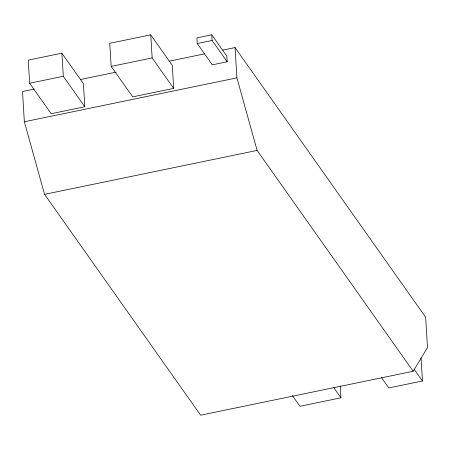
<?xml version="1.0" encoding="UTF-8"?>
<svg xmlns="http://www.w3.org/2000/svg" width="450" height="450" viewBox="0 0 450 450"><rect width="100%" height="100%" fill="white"/><g stroke="black" fill="none" stroke-linecap="round" stroke-linejoin="round"><path stroke-width="0.67" d="M34.194 89.078L22.5 91.491L24.351 121.77L44.55 194.338L200.632 415.192L413.196 371.278L427.5 347.535L425.649 317.256L235.063 47.576L222.683 50.136M61.881 53.19L28.243 60.137L29.655 83.244L51.188 113.709L84.825 106.763L83.413 83.655L61.881 53.19L63.292 76.292L84.825 106.763M150.739 34.83L109.761 43.296L111.172 66.403L132.705 96.868L173.683 88.403L172.271 65.301L150.739 34.83L152.151 57.938L173.683 88.403M211.781 34.808L196.898 37.879L197.246 43.549L212.293 64.839L227.177 61.762L226.828 56.098L211.781 34.808L212.13 40.472L227.177 61.762M197.246 43.549L212.13 40.472M29.655 83.244L63.292 76.292M111.172 66.403L152.151 57.938M80.286 79.554L116.055 72.163M169.026 61.223L204.795 53.831M24.351 121.77L236.914 77.856L235.063 47.576M44.55 194.338L257.113 150.429L413.196 371.278M340.206 385.914L340.931 397.817L299.953 406.282L292.376 395.567M421.037 357.874L422.449 380.976L388.811 387.928L381.234 377.207M414.073 369.129L422.449 380.976M333.754 387.664L340.931 397.817M236.914 77.856L257.113 150.429"/></g></svg>
